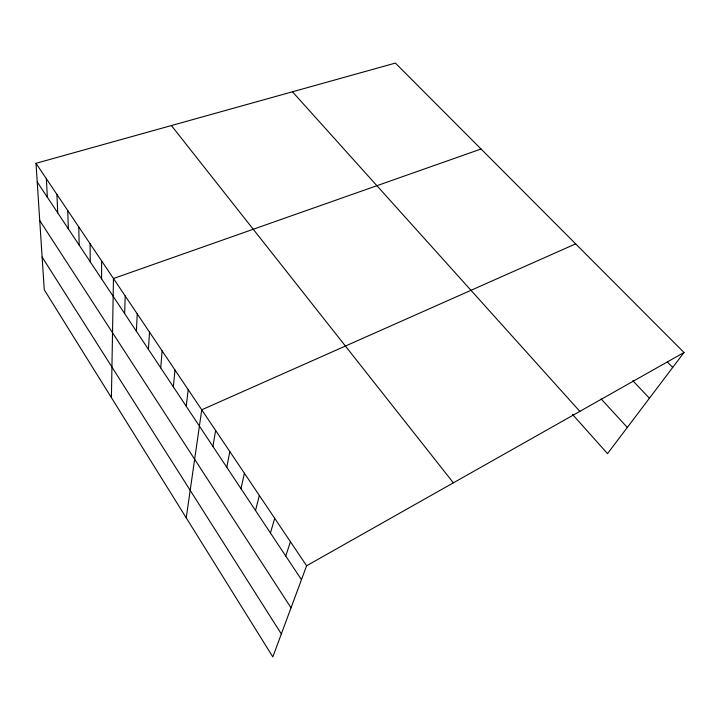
<?xml version="1.0" encoding="UTF-8"?>
<svg xmlns="http://www.w3.org/2000/svg" width="720" height="720" viewBox="0 0 720 720"><rect width="100%" height="100%" fill="white"/><g stroke="black" fill="none" stroke-linecap="round" stroke-linejoin="round"><path stroke-width="1.08" d="M101.574 278.856L101.628 260.919M111.411 397.647L113.463 278.514L481.059 149.004M124.65 313.587L125.208 295.983M136.404 331.272L137.232 313.857M148.428 349.371L149.526 332.154M160.731 367.884L162.117 350.874M173.322 386.829L175.014 370.053M186.21 406.224L188.217 389.691M186.237 517.833L201.744 409.806L575.649 243.864M212.931 446.436L215.613 430.434M226.773 467.271L229.824 451.566M240.975 488.637L244.404 473.247M255.519 510.534L259.353 495.477M270.441 532.989L274.698 518.301M285.75 556.029L290.448 541.719M684 352.512L306.612 565.767L272.826 656.919L44.262 289.791L36 163.314L395.379 63.081L684 352.512L607.518 453.627L572.49 414.414M667.368 362.016L672.705 367.452M632.799 380.709L649.422 398.232M601.155 398.961L627.327 427.437M292.455 91.791L579.843 411.372M171.396 125.55L453.375 482.841M36 163.314L306.612 565.767M37.224 182.007L301.464 579.672M39.735 220.527L291.024 607.824M42.12 257.049L281.34 633.96M46.341 178.695L47.376 197.289M56.916 194.418L57.744 212.895M67.725 210.492L68.346 228.852M78.768 226.917L79.182 245.151M90.072 243.729L90.252 261.819"/></g></svg>
